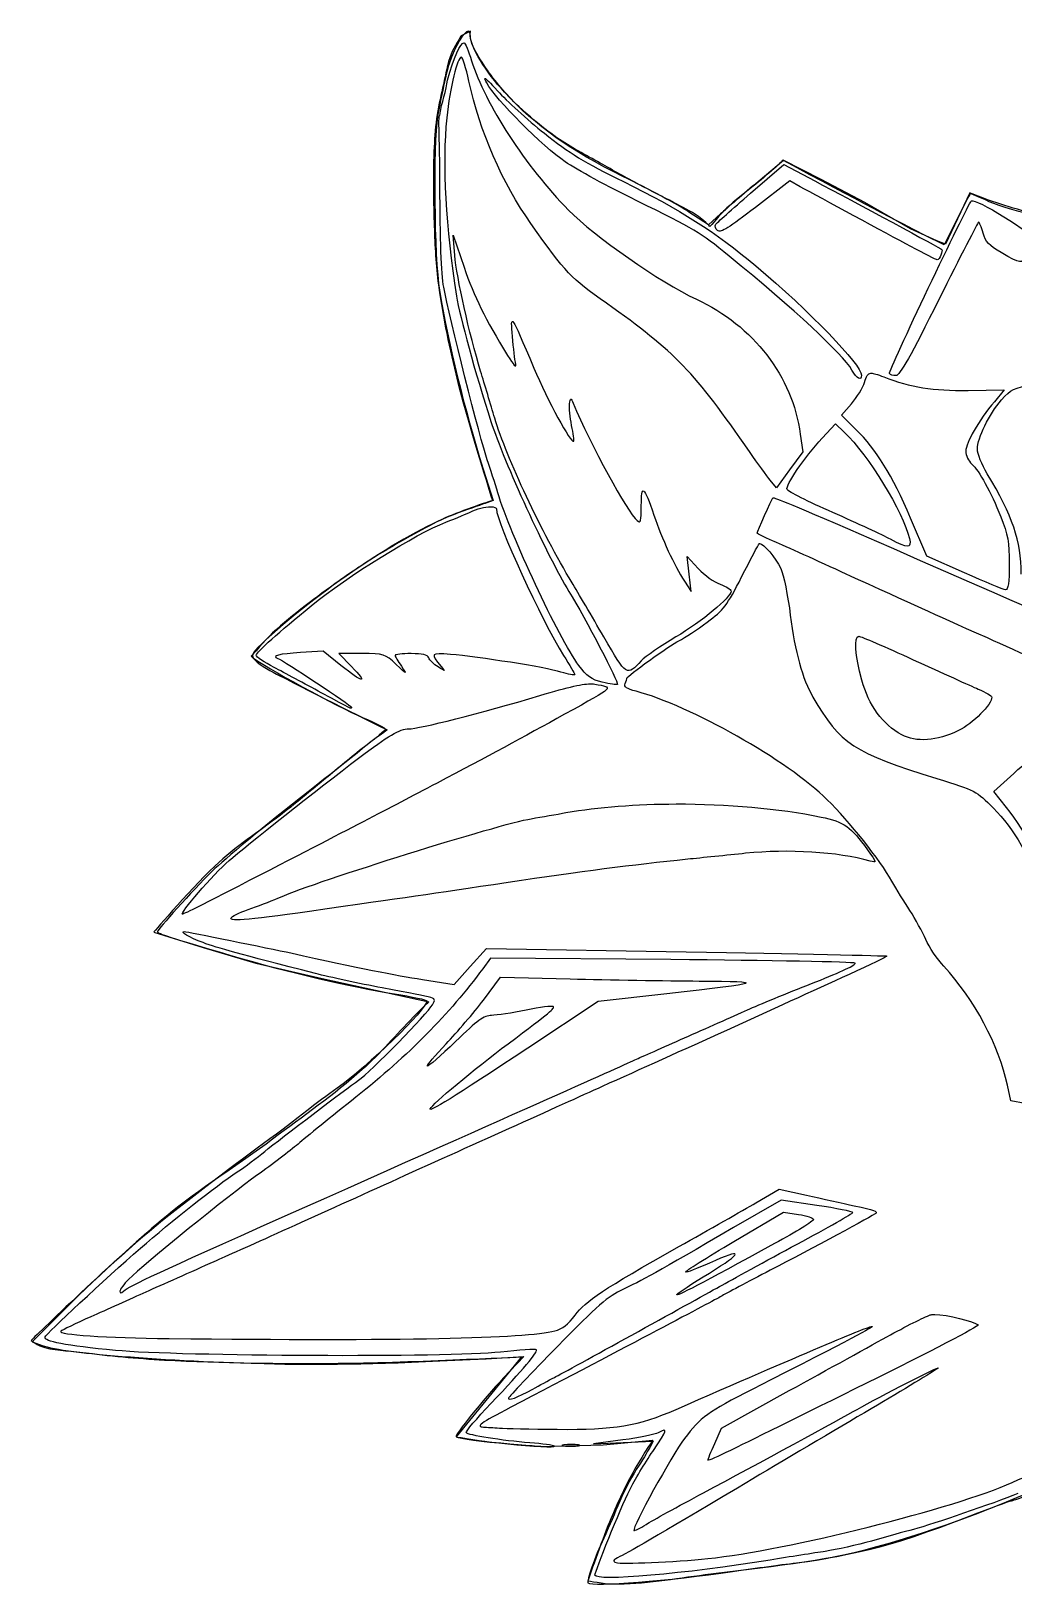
# Model space of a CAD drawing. Extents: x 19.8 to 63.7, y 6.3 to 41.3.
# Drawn here: x 19.79 to 38.29, y 11.99 to 41.3 of the extents above; entities that cross this region are included whole.
import ezdxf

# ---------------------------------------------------------------- set-up
doc = ezdxf.new("R2010")
doc.units = 0
doc.layers.get('0').update_dxf_attribs({"linetype": 'CONTINUOUS'})

msp = doc.modelspace()

# ---------------------------------------------------------------- linework, layer by layer
at = {"color": 1}
for points in [[(28.056857, 41.302009), (27.882674, 41.214918)], [(28.056857, 41.302009), (28.056857, 41.302009)], [(37.457284, 38.257096), (37.004185, 37.290265), (36.839923, 37.352001), (36.346034, 37.578549), (35.482279, 38.071888), (34.659313, 38.504041), (33.948246, 38.872803)], [(22.092708, 24.326232), (23.023711, 24.03519), (24.013143, 23.744149), (25.26385, 23.453107), (27.271376, 23.016546)], [(29.017076, 16.325342), (27.787865, 14.819424)], [(29.395208, 14.638074), (30.558825, 14.666736), (31.489825, 14.75438)]]:
    msp.add_lwpolyline(points, dxfattribs=at)
at = {"color": 7}
for points in [[(27.934488, 41.08373), (27.934488, 41.08373)], [(28.014965, 41.298701), (28.014965, 41.299254), (28.014965, 41.299254)], [(28.331914, 40.409041), (28.331914, 40.409041)], [(33.329231, 38.246073), (33.957065, 38.787366), (33.957065, 38.787366)], [(34.208421, 38.725077), (33.951553, 38.86233), (33.471996, 38.463251)], [(33.957065, 38.787366), (34.538598, 38.48034)], [(34.2674, 38.371199), (34.06841, 38.479236), (33.426798, 37.98204)], [(37.513508, 38.104961), (37.513508, 38.104961)], [(32.76534, 37.858017), (32.537135, 37.652412), (32.171129, 37.893295)], [(37.213094, 37.748876), (36.974969, 37.278138), (36.620537, 37.452873)], [(27.73109, 37.456731), (27.936693, 36.856458)], [(27.76306, 37.07474), (27.73109, 37.456731), (27.73109, 37.456731)], [(35.599136, 34.856098), (35.599136, 34.856098)], [(37.430826, 34.532536), (38.104408, 34.540802), (37.921957, 34.319766)], [(35.316363, 33.796661), (35.044614, 34.064552), (35.230923, 34.281731)], [(34.267953, 33.70957), (34.313701, 33.374982), (34.06731, 33.035435), (33.820916, 32.695334), (33.702955, 32.839753)], [(34.681914, 33.635707), (34.927757, 33.905802), (34.927757, 33.905802)], [(34.927757, 33.905802), (35.096981, 33.744848)], [(28.29829, 33.048112), (28.481844, 32.458313), (28.364437, 32.41697)], [(28.43885, 32.339249), (28.43885, 32.339249)], [(33.760833, 32.509023), (33.760833, 32.509023)], [(37.359167, 31.095157), (36.651957, 31.411553), (36.344931, 32.125928)], [(32.087896, 30.938061), (32.210815, 30.746787), (32.173884, 31.07421), (32.136952, 31.401631), (32.346965, 31.177286)], [(33.502312, 31.648025), (33.502312, 31.648025)], [(35.370381, 29.901224), (35.370381, 29.901224)], [(25.617179, 29.351661), (25.283694, 29.620103), (24.857604, 29.594198)], [(26.010195, 29.574355), (25.578594, 29.574355), (25.819475, 29.328511)], [(30.341646, 29.006049), (30.341646, 29.006049)], [(38.151813, 26.674961), (37.910934, 26.977577), (38.286862, 27.318231)], [(31.929146, 26.741659), (31.929146, 26.741659)], [(27.153416, 23.435468), (27.750933, 23.343416), (28.054653, 23.680759), (28.358372, 24.018655), (32.120967, 23.954161)], [(28.435543, 23.835651), (28.288369, 23.636661)], [(31.832683, 23.808642), (28.435543, 23.835651), (28.435543, 23.835651)], [(28.301047, 23.047412), (28.625713, 23.476258), (28.625713, 23.476258)], [(28.625713, 23.476258), (29.936502, 23.444841)], [(31.756062, 23.165923), (30.464565, 23.019853), (29.137791, 22.141767)], [(39.039823, 20.996893), (38.229534, 21.14627), (38.167248, 21.446132)], [(33.431206, 19.227492), (33.869424, 19.483256), (34.38591, 19.369154)], [(33.904702, 19.279306), (33.012284, 18.760612)], [(33.016692, 18.499887), (33.950453, 19.053858), (33.950453, 19.053858)], [(34.580491, 19.178434), (33.904702, 19.279306), (33.904702, 19.279306)], [(33.950453, 19.053858), (34.232122, 19.00921)], [(20.427487, 17.230437), (19.807921, 16.60591), (19.990924, 16.539766)], [(36.802438, 17.125157), (36.802438, 17.125157)], [(28.354514, 16.291168), (29.062827, 16.329753), (28.681937, 15.928467)], [(32.656749, 14.694848), (32.784632, 14.983133), (34.061245, 15.688688)], [(29.958549, 14.675556), (29.958549, 14.675556)], [(30.929241, 14.760993), (30.374717, 14.684925), (30.935854, 14.711384), (31.496993, 14.737292), (31.43195, 14.616024)]]:
    msp.add_lwpolyline(points, dxfattribs=at)
for points in [[(27.625807, 40.379275), (27.744008, 40.801409), (27.867649, 41.084523), (27.934488, 41.08373)], [(28.014965, 41.299254), (27.937684, 41.299006), (27.768718, 41.033195), (27.653368, 40.688508)], [(27.934488, 41.08373), (27.956222, 41.083476), (28.021868, 40.930336), (28.080009, 40.743076)], [(28.056306, 41.203894), (28.056306, 41.269615), (28.040726, 41.298783), (28.014965, 41.298701)], [(28.699023, 40.151623), (28.344077, 40.534999), (28.056306, 41.006607), (28.056306, 41.203894)], [(27.886532, 40.811427), (27.806566, 40.811427), (27.672043, 40.250968), (27.611476, 39.666003)], [(28.027643, 40.361636), (27.974472, 40.609156), (27.911035, 40.811427), (27.886532, 40.811427)], [(28.080009, 40.743076), (28.33254, 39.929788), (29.10139, 38.743342), (29.902325, 37.93188)], [(27.653368, 40.688508), (27.605672, 40.545986), (27.455023, 39.822168), (27.438945, 39.694666)], [(27.488004, 39.763017), (27.50748, 39.913484), (27.607049, 40.204444), (27.625807, 40.379275)], [(29.196769, 37.675013), (28.660773, 38.431002), (28.229453, 39.422141), (28.027643, 40.361636)], [(28.363884, 40.325257), (28.33453, 40.379134), (28.322707, 40.40768), (28.331914, 40.409041)], [(28.331914, 40.409041), (28.347266, 40.411298), (28.420901, 40.337246), (28.568385, 40.175327)], [(29.841692, 38.83918), (29.420157, 39.123637), (28.531848, 40.017023), (28.363884, 40.325257)], [(28.568385, 40.175327), (28.736702, 39.990536), (29.133614, 39.631214), (29.450882, 39.376615)], [(30.926484, 38.565777), (29.939415, 39.050866), (29.29178, 39.511393), (28.699023, 40.151623)], [(27.437843, 39.688603), (27.350466, 39.172938), (27.374479, 37.012866), (27.474223, 36.419897)], [(27.438945, 39.693562), (27.438607, 39.691869), (27.438153, 39.690523), (27.437843, 39.688603)], [(27.438945, 39.694666), (27.438892, 39.694101), (27.438994, 39.694127), (27.438945, 39.693562)], [(27.483594, 38.407027), (27.483595, 39.110703), (27.453997, 39.543428), (27.46816, 39.679784)], [(27.46816, 39.679784), (27.468696, 39.68461), (27.467552, 39.686744), (27.467609, 39.690808)], [(27.467609, 39.690808), (27.475827, 39.707431), (27.483951, 39.731702), (27.488004, 39.763017)], [(27.611476, 39.666003), (27.522467, 38.806306), (27.588603, 37.594184), (27.794479, 36.311307)], [(29.450882, 39.376615), (29.912141, 39.00647), (30.210066, 38.82438), (30.936407, 38.467659)], [(31.17839, 38.111024), (30.660371, 38.364899), (30.058738, 38.692712), (29.841692, 38.83918)], [(36.620537, 37.452873), (36.322807, 37.599676), (35.532946, 38.016138), (34.208421, 38.725077)], [(27.554149, 36.475018), (27.506598, 36.731098), (27.483594, 37.367303), (27.483594, 38.407027)], [(32.171129, 37.893295), (31.969809, 38.025522), (31.409965, 38.328171), (30.926484, 38.565777)], [(30.936407, 38.467659), (31.996061, 37.947239), (32.671244, 37.516672), (33.429002, 36.879059)], [(33.471996, 38.463251), (33.208364, 38.243518), (32.890604, 37.97103), (32.76534, 37.858017)], [(34.538598, 38.48034), (35.28537, 38.086417), (36.915621, 37.206846), (36.935283, 37.187186)], [(32.929048, 37.062063), (32.35391, 37.530196), (32.309743, 37.556556), (31.17839, 38.111024)], [(32.67053, 37.65517), (32.687491, 37.682602), (32.983785, 37.948486), (33.329231, 38.246073)], [(36.347688, 37.244514), (35.888318, 37.492017), (34.649938, 38.162752), (34.2674, 38.371199)], [(37.46445, 38.234496), (37.457422, 38.226481), (37.344082, 38.007984), (37.213094, 37.748876)], [(37.826047, 38.088423), (37.634054, 38.176931), (37.471491, 38.242517), (37.46445, 38.234496)], [(37.488151, 38.1), (37.490408, 38.102258), (37.493756, 38.103675), (37.498074, 38.104408)], [(37.498074, 38.104408), (37.502279, 38.105255), (37.507441, 38.105692), (37.513508, 38.104961)], [(37.513508, 38.104961), (37.700799, 38.08467), (38.742256, 37.424016), (38.850756, 37.245064)], [(29.902325, 37.93188), (30.400792, 37.426866), (31.626457, 36.572077), (32.311137, 36.251775)], [(33.426798, 37.98204), (32.930394, 37.597585), (32.768009, 37.49833), (32.71187, 37.544925)], [(35.947505, 34.851687), (35.92298, 34.891847), (37.40424, 38.014992), (37.488151, 38.1)], [(40.575507, 37.510751), (39.248788, 37.682901), (38.251392, 37.892352), (37.826047, 38.088423)], [(30.616703, 36.174604), (29.942756, 36.651023), (29.863457, 36.734708), (29.196769, 37.675013)], [(32.71187, 37.544925), (32.671955, 37.578064), (32.653574, 37.627741), (32.67053, 37.65517)], [(37.626507, 37.702022), (37.612142, 37.702022), (37.276984, 37.051804), (36.881813, 36.256736)], [(37.709187, 37.49752), (37.678261, 37.610031), (37.64087, 37.702022), (37.626507, 37.702022)], [(36.846535, 36.993711), (36.82726, 36.993994), (36.602707, 37.107111), (36.347688, 37.244514)], [(38.052045, 37.129311), (37.819547, 37.261851), (37.754772, 37.331692), (37.709187, 37.49752)], [(28.249231, 34.89303), (28.034906, 35.59646), (27.797268, 36.662724), (27.76306, 37.07474)], [(35.240296, 34.916181), (35.056606, 35.227141), (34.155674, 36.063648), (32.929048, 37.062063)], [(36.91599, 37.082456), (36.897081, 37.03316), (36.865831, 36.993322), (36.846535, 36.993711)], [(36.935283, 37.187186), (36.94358, 37.178889), (36.93504, 37.131755), (36.91599, 37.082456)], [(38.531602, 37.072536), (38.434972, 36.913278), (38.429844, 36.913936), (38.052045, 37.129311)], [(27.936693, 36.856458), (28.130833, 36.28944), (28.33057, 35.88431), (28.75635, 35.192891)], [(33.429002, 36.879059), (34.445067, 36.024081), (35.420543, 35.015701), (35.420543, 34.819717)], [(27.474223, 36.419897), (27.648894, 35.381503), (27.931848, 34.223935), (28.29829, 33.048112)], [(28.373256, 33.223398), (28.248249, 33.579), (27.653432, 35.940292), (27.554149, 36.475018)], [(27.794479, 36.311307), (27.856908, 35.922283), (28.146234, 34.866741), (28.443259, 33.944938)], [(33.320965, 33.365612), (32.273745, 34.883065), (31.910793, 35.259803), (30.616703, 36.174604)], [(32.311137, 36.251775), (33.389539, 35.747283), (34.118869, 34.799682), (34.267953, 33.70957)], [(36.881813, 36.256736), (36.351091, 35.188951), (36.138279, 34.810898), (36.06767, 34.810898)], [(28.848403, 35.547323), (28.811542, 35.996745), (28.805734, 36.005505), (29.25134, 34.953112)], [(28.910139, 35.02918), (28.893262, 35.104186), (28.865627, 35.337304), (28.848403, 35.547323)], [(28.75635, 35.192891), (28.86914, 35.00974), (28.928887, 34.94593), (28.910139, 35.02918)], [(28.514367, 34.012739), (28.441639, 34.256734), (28.322366, 34.653011), (28.249231, 34.89303)], [(29.25134, 34.953112), (29.50841, 34.346004), (29.953698, 33.526676), (30.000993, 33.573971)], [(35.420543, 34.819717), (35.420543, 34.707774), (35.337078, 34.752345), (35.240296, 34.916181)], [(35.230923, 34.281731), (35.333356, 34.401399), (35.444097, 34.581823), (35.477317, 34.682464)], [(35.477317, 34.682464), (35.515959, 34.799564), (35.537676, 34.851902), (35.599136, 34.856098)], [(35.599136, 34.856098), (35.646936, 34.859372), (35.719094, 34.833636), (35.842222, 34.786093)], [(35.842222, 34.786093), (36.350725, 34.589706), (36.75879, 34.524422), (37.430826, 34.532536)], [(36.06767, 34.810898), (36.015092, 34.810898), (35.961249, 34.829174), (35.947505, 34.851687)], [(38.057006, 34.35284), (38.235825, 34.558252), (38.285505, 34.582145), (38.654522, 34.641674)], [(29.924375, 34.277323), (29.945231, 34.396985), (29.948051, 34.397323), (29.991623, 34.292757)], [(37.921957, 34.319766), (37.625305, 33.961095), (37.383971, 33.544369), (37.383971, 33.389866)], [(37.602803, 33.427348), (37.60365, 33.639814), (37.820047, 34.080648), (38.057006, 34.35284)], [(29.969576, 30.910499), (29.397796, 31.85475), (28.738754, 33.259945), (28.514367, 34.012739)], [(29.96241, 33.873282), (29.929531, 34.026517), (29.912412, 34.208661), (29.924375, 34.277323)], [(29.991623, 34.292757), (30.31582, 33.514738), (31.014382, 32.231576), (31.195478, 32.081281)], [(28.443259, 33.944938), (28.686452, 33.190208), (29.498719, 31.42006), (29.911147, 30.746237)], [(30.000993, 33.573971), (30.012592, 33.585571), (29.995266, 33.720049), (29.96241, 33.873282)], [(35.096981, 33.744848), (35.546157, 33.3172), (36.206577, 32.238947), (36.323984, 31.742284)], [(36.344931, 32.125928), (35.991591, 32.947472), (35.702514, 33.416638), (35.316363, 33.796661)], [(34.018251, 32.666119), (33.987907, 32.743834), (34.342462, 33.262025), (34.681914, 33.635707)], [(37.787461, 32.963225), (37.685839, 33.132164), (37.602222, 33.341268), (37.602803, 33.427348)], [(28.573346, 32.601628), (28.520192, 32.781644), (28.430192, 33.061442), (28.373256, 33.223398)], [(33.702955, 32.839753), (33.637827, 32.918933), (33.465897, 33.155594), (33.320965, 33.365612)], [(37.383971, 33.389866), (37.383971, 33.310683), (37.433589, 33.201697), (37.493662, 33.14733)], [(37.493662, 33.14733), (37.640339, 33.01459), (37.850998, 32.632325), (38.043776, 32.150183)], [(38.425769, 31.07421), (38.424076, 31.7031), (38.268777, 32.163072), (37.787461, 32.963225)], [(30.09911, 29.350008), (29.71918, 29.870911), (28.803439, 31.822393), (28.573346, 32.601628)], [(31.2743, 32.360195), (31.2743, 32.775872), (31.32221, 32.740645), (31.511325, 32.183256)], [(34.882006, 32.231762), (34.420883, 32.435117), (34.032122, 32.630584), (34.018251, 32.666119)], [(27.592183, 32.049311), (27.802204, 32.130007), (28.014108, 32.218043), (28.062921, 32.244992)], [(28.364437, 32.41697), (28.299797, 32.393969), (28.058609, 32.307443), (27.828655, 32.225147)], [(28.062921, 32.244992), (28.169152, 32.303638), (28.331902, 32.339136), (28.43885, 32.339249)], [(28.43885, 32.339249), (28.503019, 32.339308), (28.546888, 32.327136), (28.546888, 32.29901)], [(28.546888, 32.29901), (28.546888, 32.054461), (29.40278, 30.185143), (29.809722, 29.540731)], [(31.195478, 32.081281), (31.263302, 32.024997), (31.2743, 32.064878), (31.2743, 32.360195)], [(33.456564, 31.843156), (33.456564, 31.871833), (33.729986, 32.484238), (33.753117, 32.507369)], [(33.753117, 32.507369), (33.754528, 32.50878), (33.756713, 32.509305), (33.760833, 32.509023)], [(33.760833, 32.509023), (33.822767, 32.507047), (34.236908, 32.330943), (36.020265, 31.551564)], [(27.828655, 32.225147), (26.901534, 31.893343), (25.313365, 30.845407), (24.212131, 29.838938)], [(25.056042, 30.472834), (25.749554, 31.037423), (27.029691, 31.833188), (27.592183, 32.049311)], [(31.511325, 32.183256), (31.663908, 31.733527), (31.889985, 31.245336), (32.087896, 30.938061)], [(35.965694, 31.729053), (35.830682, 31.802364), (35.343126, 32.028409), (34.882006, 32.231762)], [(38.043776, 32.150183), (38.177735, 31.815157), (38.202526, 31.677037), (38.202526, 31.263827)], [(33.743194, 31.700941), (33.585681, 31.768635), (33.456564, 31.832705), (33.456564, 31.843156)], [(33.502312, 31.648025), (33.568871, 31.65556), (33.811007, 31.374788), (33.898637, 31.180044)], [(35.038549, 31.116103), (34.483506, 31.370242), (33.900705, 31.633245), (33.743194, 31.700941)], [(36.323984, 31.742284), (36.368784, 31.552797), (36.294791, 31.55035), (35.965694, 31.729053)], [(33.163868, 31.01964), (33.332973, 31.349668), (33.480245, 31.629892), (33.491289, 31.642513)], [(33.491289, 31.642513), (33.494111, 31.645702), (33.497853, 31.647517), (33.502312, 31.648025)], [(36.020265, 31.551564), (41.607356, 29.109842), (41.637263, 29.096132), (41.52856, 29.023138)], [(32.346965, 31.177286), (32.462292, 31.053907), (32.648418, 30.920346), (32.760928, 30.880183)], [(33.898637, 31.180044), (33.953484, 31.058155), (34.035009, 30.660859), (34.079987, 30.297549)], [(37.789666, 29.869254), (36.625626, 30.389384), (36.575317, 30.41247), (35.038549, 31.116103)], [(38.134174, 30.777104), (38.096667, 30.778515), (37.747984, 30.921325), (37.359167, 31.095157)], [(38.202526, 31.263827), (38.202526, 30.907203), (38.183848, 30.775235), (38.134174, 30.777104)], [(30.567091, 29.890751), (30.347525, 30.271537), (30.078576, 30.730484), (29.969576, 30.910499)], [(32.515638, 30.166908), (32.823396, 30.395243), (32.886317, 30.477954), (33.163868, 31.01964)], [(32.760928, 30.880183), (32.873439, 30.84002), (32.96543, 30.782895), (32.96543, 30.753403)], [(29.911147, 30.746237), (30.223581, 30.235776), (30.853944, 29.026118), (30.823408, 28.995576)], [(32.96543, 30.753403), (32.96543, 30.636306), (32.410612, 30.174624), (31.924735, 29.887994)], [(24.023615, 29.545139), (24.027973, 29.600279), (24.453266, 29.982112), (25.056042, 30.472834)], [(34.079987, 30.297549), (34.164394, 29.615762), (34.310004, 29.087976), (34.505525, 28.755797)], [(31.983714, 29.817991), (32.088723, 29.870733), (32.328132, 30.027795), (32.515638, 30.166908)], [(35.426055, 29.074401), (35.301343, 29.536573), (35.276776, 29.901224), (35.370381, 29.901224)], [(35.370381, 29.901224), (35.402873, 29.901224), (35.86338, 29.702732), (36.393436, 29.459702)], [(24.212131, 29.838938), (23.961788, 29.610143), (23.917154, 29.544408), (23.975109, 29.490018)], [(31.2743, 29.438202), (30.998761, 29.141375), (30.999461, 29.140929), (30.567091, 29.890751)], [(31.002001, 29.110229), (31.002001, 29.149401), (31.804497, 29.727974), (31.983714, 29.817991)], [(31.924735, 29.887994), (31.64229, 29.721373), (31.349309, 29.519002), (31.2743, 29.438202)], [(39.726636, 28.993372), (39.259744, 29.20792), (38.387867, 29.601962), (37.789666, 29.869254)], [(23.975109, 29.490018), (24.115292, 29.358455), (25.587475, 28.555462), (26.026181, 28.371049)], [(24.360408, 29.312526), (24.172895, 29.409311), (24.021172, 29.514078), (24.023615, 29.545139)], [(24.857604, 29.594198), (24.457366, 29.569757), (24.303372, 29.5307), (24.428759, 29.485057)], [(25.246762, 28.83793), (24.946734, 29.002129), (24.547927, 29.215738), (24.360408, 29.312526)], [(24.428759, 29.485057), (24.524878, 29.45007), (25.819474, 28.593632), (25.819475, 28.565077)], [(25.819475, 29.328511), (26.137826, 29.004133), (26.033593, 29.016122), (25.617179, 29.351661)], [(26.657873, 29.3693), (26.445927, 29.570291), (26.434477, 29.574355), (26.010195, 29.574355)], [(26.939544, 29.574355), (26.773589, 29.574355), (26.638029, 29.559713), (26.63803, 29.541831)], [(26.63803, 29.541831), (26.63803, 29.523967), (26.691117, 29.431971), (26.75599, 29.33733)], [(26.75599, 29.33733), (26.870245, 29.17065), (26.866828, 29.171146), (26.657873, 29.3693)], [(27.271376, 29.49553), (27.250167, 29.5508), (27.151845, 29.574355), (26.939544, 29.574355)], [(27.447213, 29.323549), (27.367225, 29.374998), (27.287959, 29.452324), (27.271376, 29.49553)], [(27.680378, 29.55947), (27.30996, 29.589479), (27.300587, 29.577786), (27.505091, 29.334023)], [(27.505091, 29.334023), (27.590044, 29.232753), (27.588952, 29.232397), (27.447213, 29.323549)], [(29.760664, 29.227089), (29.468199, 29.315554), (28.208272, 29.516705), (27.680378, 29.55947)], [(29.809722, 29.540731), (29.925447, 29.357472), (30.019735, 29.194354), (30.019735, 29.17803)], [(30.539532, 29.034161), (30.330688, 29.086748), (30.247965, 29.145921), (30.09911, 29.350008)], [(36.393436, 29.459702), (36.923492, 29.216669), (37.473523, 28.967828), (37.616034, 28.906831)], [(30.019735, 29.17803), (30.019735, 29.161717), (29.903177, 29.183979), (29.760664, 29.227089)], [(30.823408, 28.995576), (30.808817, 28.980985), (30.681001, 28.998401), (30.539532, 29.034161)], [(30.970031, 29.009357), (30.987529, 29.054984), (31.002001, 29.100337), (31.002001, 29.110229)], [(36.176811, 28.04418), (35.817443, 28.239726), (35.553625, 28.601614), (35.426055, 29.074401)], [(25.819475, 28.565077), (25.819475, 28.523624), (25.830245, 28.518601), (25.246762, 28.83793)], [(26.895998, 28.156075), (27.084111, 28.156357), (28.248963, 28.45288), (29.365442, 28.784463)], [(29.365442, 28.784463), (29.919868, 28.949122), (30.18764, 29.011011), (30.341646, 29.006049)], [(30.401175, 28.999987), (30.760834, 28.932773), (30.792883, 28.964407), (29.829015, 28.430581)], [(30.341646, 29.006049), (30.36366, 29.005203), (30.383328, 29.003289), (30.401175, 28.999987)], [(31.174532, 28.864388), (30.998487, 28.910336), (30.946324, 28.947581), (30.970031, 29.009357)], [(34.776723, 26.821034), (34.026596, 27.560456), (32.200063, 28.596706), (31.174532, 28.864388)], [(34.505525, 28.755797), (35.031127, 27.862838), (35.262256, 27.710954), (36.838819, 27.222317)], [(37.875103, 28.756901), (37.875103, 28.616413), (37.518538, 28.258454), (37.245064, 28.124658)], [(37.616034, 28.906831), (37.758545, 28.845837), (37.875103, 28.778403), (37.875103, 28.756901)], [(26.459987, 28.145051), (26.452912, 28.124082), (25.797044, 27.596344), (25.003125, 26.972618)], [(25.950113, 27.604311), (26.513252, 28.031731), (26.726005, 28.155784), (26.895998, 28.156075)], [(26.026181, 28.371049), (26.27184, 28.267781), (26.467057, 28.166026), (26.459987, 28.145051)], [(29.829015, 28.430581), (29.056604, 28.002792), (28.366404, 27.630566), (27.429023, 27.136327)], [(37.245064, 28.124658), (36.841608, 27.927266), (36.446121, 27.897638), (36.176811, 28.04418)], [(23.511537, 25.67616), (23.823806, 25.947201), (25.194841, 27.031064), (25.950113, 27.604311)], [(38.286862, 27.318231), (38.493646, 27.50566), (38.758052, 27.701754), (38.874457, 27.754241)], [(25.003125, 26.972618), (24.209206, 26.348893), (23.399318, 25.678607), (23.202856, 25.483233)], [(27.429023, 27.136327), (26.436355, 26.612935), (25.956308, 26.362925), (23.685169, 25.189437)], [(36.838819, 27.222317), (37.56384, 26.997609), (37.580022, 26.988953), (37.905422, 26.661181)], [(29.856024, 26.577948), (30.462093, 26.685627), (31.187348, 26.739636), (31.929146, 26.741659)], [(31.929146, 26.741659), (32.882888, 26.744199), (33.864691, 26.660718), (34.658213, 26.495265)], [(35.994357, 25.287001), (35.766299, 25.687759), (35.189606, 26.41405), (34.776723, 26.821034)], [(39.030453, 25.002022), (38.916745, 25.453586), (38.513323, 26.221738), (38.151813, 26.674961)], [(24.483329, 24.988794), (25.164349, 25.288344), (28.597767, 26.362104), (29.201731, 26.464395)], [(29.201731, 26.464395), (29.396749, 26.497424), (29.691011, 26.54863), (29.856024, 26.577948)], [(34.658213, 26.495265), (35.09301, 26.404607), (35.219335, 26.315213), (35.532991, 25.878454)], [(37.905422, 26.661181), (38.282962, 26.280889), (38.615744, 25.708697), (38.823745, 25.081397)], [(33.238282, 25.811757), (32.893251, 25.776098), (32.402447, 25.726063), (32.147425, 25.699861)], [(35.580396, 25.666237), (34.972907, 25.837989), (34.046679, 25.895297), (33.238282, 25.811757)], [(35.532991, 25.878454), (35.708249, 25.634414), (35.709727, 25.629672), (35.580396, 25.666237)], [(22.635655, 24.664678), (22.562155, 24.664678), (23.215191, 25.418948), (23.511537, 25.67616)], [(32.147425, 25.699861), (31.099117, 25.592154), (30.134077, 25.467053), (28.76517, 25.261646)], [(23.202856, 25.483233), (22.80928, 25.091836), (22.164963, 24.380083), (22.164917, 24.336705)], [(28.76517, 25.261646), (27.247956, 25.033986), (26.889698, 24.981936), (25.026827, 24.718145)], [(36.332253, 24.731926), (36.230128, 24.889816), (36.078191, 25.13967), (35.994357, 25.287001)], [(23.685169, 25.189437), (23.126263, 24.90065), (22.653955, 24.664678), (22.635655, 24.664678)], [(23.940933, 24.779331), (24.119195, 24.841875), (24.363318, 24.936007), (24.483329, 24.988794)], [(25.026827, 24.718145), (23.798328, 24.544187), (23.471158, 24.520121), (23.561697, 24.610658)], [(23.561697, 24.610658), (23.591948, 24.640915), (23.762666, 24.716788), (23.940933, 24.779331)], [(36.631011, 24.186775), (36.568837, 24.32891), (36.43437, 24.574037), (36.332253, 24.731926)], [(22.164917, 24.336705), (22.164882, 24.30016), (22.391256, 24.226689), (23.528624, 23.893529)], [(23.022057, 24.12945), (22.7628, 24.223757), (22.571819, 24.337258), (22.672587, 24.337258)], [(22.672587, 24.337258), (22.708907, 24.337258), (24.276109, 24.021785), (24.674049, 23.934318)], [(25.138173, 23.546813), (23.686864, 23.920918), (23.309175, 24.025008), (23.022057, 24.12945)], [(36.971661, 23.682966), (36.846705, 23.817975), (36.693176, 24.044636), (36.631011, 24.186775)], [(23.528624, 23.893529), (24.667327, 23.559976), (25.784426, 23.29721), (26.624249, 23.164823)], [(24.674049, 23.934318), (25.997882, 23.643342), (26.630322, 23.516031), (27.153416, 23.435468)], [(35.298174, 23.743048), (35.260353, 23.76413), (33.701064, 23.793803), (31.832683, 23.808642)], [(32.120967, 23.954161), (34.190522, 23.918652), (35.890632, 23.883614), (35.898447, 23.87644)], [(34.561749, 23.391371), (35.027523, 23.572701), (35.337945, 23.720868), (35.298174, 23.743048)], [(35.898447, 23.87644), (35.906264, 23.869272), (35.586887, 23.713852), (35.189033, 23.531381)], [(26.392739, 23.277822), (25.973043, 23.356113), (25.408538, 23.477121), (25.138173, 23.546813)], [(28.288369, 23.636661), (27.661665, 22.78726), (26.890143, 22.005324), (25.901606, 21.21848)], [(35.189033, 23.531381), (33.810739, 22.899237), (31.949562, 22.054027), (30.537878, 21.418573)], [(38.167248, 21.446132), (38.013705, 22.184309), (37.542814, 23.065864), (36.971661, 23.682966)], [(27.340278, 22.958668), (27.414408, 23.100459), (27.502171, 23.070854), (26.392739, 23.277822)], [(26.624249, 23.164823), (26.961774, 23.111615), (27.237752, 23.051016), (27.237752, 23.030327)], [(29.936502, 23.444841), (30.657478, 23.427851), (31.750655, 23.410712), (32.365707, 23.406255)], [(32.365707, 23.406255), (33.657865, 23.396885), (33.600497, 23.374356), (31.756062, 23.165923)], [(33.320411, 22.8826), (33.560433, 22.990048), (34.1189, 23.218964), (34.561749, 23.391371)], [(27.237752, 23.030327), (27.237752, 22.879372), (26.109609, 21.781815), (25.546623, 21.384949)], [(25.948459, 21.53543), (26.167597, 21.684779), (27.256518, 22.798447), (27.340278, 22.958668)], [(27.598246, 22.223897), (27.806515, 22.44138), (28.122657, 22.811723), (28.301047, 23.047412)], [(28.76517, 22.223897), (29.579813, 22.833714), (29.648556, 22.890525), (29.614041, 22.925044)], [(29.614041, 22.925044), (29.598123, 22.940961), (29.369882, 22.910092), (29.106924, 22.856692)], [(32.163964, 22.369419), (32.559862, 22.544241), (33.08039, 22.775153), (33.320411, 22.8826)], [(28.454835, 22.757474), (28.310659, 22.755781), (28.193409, 22.670934), (27.775738, 22.26579)], [(29.106924, 22.856692), (28.843963, 22.803299), (28.550641, 22.758654), (28.454835, 22.757474)], [(31.182248, 21.931754), (31.326396, 21.997549), (31.768059, 22.194596), (32.163964, 22.369419)], [(27.245469, 21.802217), (27.231242, 21.816441), (27.389978, 22.006413), (27.598246, 22.223897)], [(27.775738, 22.26579), (27.498198, 21.996575), (27.25969, 21.787993), (27.245469, 21.802217)], [(29.137791, 22.141767), (27.710571, 21.197612), (27.271647, 20.925073), (27.301141, 20.999648)], [(27.301141, 20.999648), (27.334471, 21.083922), (28.121661, 21.742186), (28.76517, 22.223897)], [(24.513095, 18.95519), (29.173607, 21.032941), (30.927664, 21.815552), (31.182248, 21.931754)], [(24.182917, 20.19322), (24.491027, 20.445662), (25.719302, 21.379253), (25.948459, 21.53543)], [(30.537878, 21.418573), (29.75781, 21.067435), (27.966023, 20.2572), (26.555898, 19.618302)], [(25.901606, 21.21848), (25.451567, 20.860261), (24.960212, 20.462147), (24.8102, 20.333781)], [(25.546623, 21.384949), (25.38161, 21.268625), (25.123923, 21.076626), (24.97391, 20.958308)], [(24.97391, 20.958308), (24.077878, 20.256655), (23.878303, 20.168915), (22.491788, 19.073701)], [(24.8102, 20.333781), (24.660188, 20.205415), (24.31679, 19.943349), (24.046766, 19.751698)], [(23.664774, 19.809023), (23.814787, 19.909533), (24.047905, 20.082597), (24.182917, 20.19322)], [(24.046766, 19.751698), (23.521759, 19.379071), (21.904159, 18.068253), (21.624175, 17.788269)], [(21.84411, 18.373107), (22.426997, 18.880791), (23.263259, 19.540003), (23.664774, 19.809023)], [(26.555898, 19.618302), (25.145775, 18.979405), (23.648244, 18.304073), (23.228212, 18.117343)], [(34.38591, 19.369154), (34.669973, 19.306509), (35.073821, 19.218227), (35.28384, 19.172922)], [(22.491788, 19.073701), (21.903965, 18.624939), (21.082747, 17.891433), (20.427487, 17.230437)], [(31.983714, 18.402873), (32.538766, 18.715871), (33.190225, 19.086968), (33.431206, 19.227492)], [(35.256831, 19.045592), (35.256831, 19.063002), (34.952288, 19.122906), (34.580491, 19.178434)], [(35.28384, 19.172922), (35.659554, 19.091876), (35.733462, 19.065206), (35.688434, 19.026299)], [(21.525508, 17.563372), (21.651866, 17.668243), (22.220493, 17.933103), (24.513095, 18.95519)], [(33.012284, 18.760612), (31.550576, 17.910937), (31.263203, 17.750144), (30.92373, 17.594792)], [(35.688434, 19.026299), (35.644624, 18.98845), (34.458267, 18.349451), (33.701855, 17.956389)], [(34.517101, 18.913297), (34.518795, 18.885304), (34.189024, 18.680924), (33.783984, 18.459097)], [(34.206767, 18.448074), (34.784312, 18.759478), (35.256831, 19.02819), (35.256831, 19.045592)], [(34.232122, 19.00921), (34.387039, 18.984544), (34.515354, 18.941305), (34.517101, 18.913297)], [(32.107186, 17.922765), (32.09415, 17.935804), (32.503186, 18.195338), (33.016692, 18.499887)], [(20.0477, 16.699619), (20.069445, 16.759905), (21.177766, 17.792723), (21.84411, 18.373107)], [(30.027451, 17.109722), (30.235336, 17.387327), (30.543839, 17.590908), (31.983714, 18.402873)], [(33.783984, 18.459097), (32.392882, 17.697224), (31.911919, 17.446244), (31.945131, 17.499982)], [(32.555327, 17.904576), (33.201573, 18.296946), (33.202177, 18.387393), (32.556427, 18.093092)], [(32.747148, 17.651566), (32.972169, 17.778264), (33.629213, 18.13667), (34.206767, 18.448074)], [(23.228212, 18.117343), (22.808172, 17.930614), (22.231664, 17.673052), (21.946636, 17.545183)], [(31.945131, 17.499982), (31.963419, 17.529593), (32.237759, 17.711759), (32.555327, 17.904576)], [(32.556427, 18.093092), (32.322237, 17.986367), (32.120219, 17.909738), (32.107186, 17.922765)], [(33.701855, 17.956389), (33.281815, 17.738124), (32.864719, 17.51678), (32.774709, 17.464154)], [(21.624175, 17.788269), (21.531286, 17.695384), (21.455504, 17.59364), (21.455504, 17.562271)], [(29.638295, 15.93894), (29.891778, 16.072166), (32.228084, 17.359308), (32.747148, 17.651566)], [(30.92373, 17.594792), (30.656146, 17.472341), (30.443413, 17.286918), (29.696173, 16.523231)], [(21.946636, 17.545183), (21.661613, 17.417313), (21.194829, 17.208367), (20.9098, 17.08106)], [(21.455504, 17.562271), (21.455504, 17.523203), (21.477463, 17.523621), (21.525508, 17.563372)], [(32.774709, 17.464154), (32.636917, 17.383588), (31.005391, 16.522539), (28.81974, 15.377253)], [(20.9098, 17.08106), (20.624778, 16.953749), (20.371018, 16.830949), (20.345907, 16.808207)], [(29.64546, 16.813719), (29.785482, 16.84975), (29.898199, 16.937132), (30.027451, 17.109722)], [(35.965694, 16.739856), (36.310725, 16.930012), (36.654382, 17.101021), (36.729128, 17.120195)], [(36.729128, 17.120195), (36.745892, 17.124485), (36.771103, 17.126032), (36.802438, 17.125157)], [(36.802438, 17.125157), (37.021778, 17.119174), (37.544375, 16.99838), (37.615481, 16.927271)], [(20.345907, 16.808207), (20.275788, 16.744704), (21.203519, 16.68167), (22.382648, 16.669853)], [(22.382648, 16.669853), (26.788888, 16.625689), (29.092742, 16.671482), (29.64546, 16.813719)], [(31.929146, 15.33481), (34.254883, 16.354148), (35.597615, 16.923283), (35.621186, 16.899709)], [(35.621186, 16.899709), (35.6408, 16.880095), (35.29111, 16.695863), (33.374982, 15.719558)], [(34.061245, 15.688688), (34.763606, 16.076611), (35.620661, 16.5497), (35.965694, 16.739856)], [(37.615481, 16.927271), (37.63851, 16.904242), (36.693543, 16.409918), (35.515903, 15.828699)], [(19.990924, 16.539766), (20.410416, 16.387939), (22.484526, 16.229511), (24.564909, 16.190846)], [(21.373924, 16.44661), (20.432186, 16.535267), (20.016971, 16.614428), (20.0477, 16.699619)], [(28.622955, 16.415743), (27.638225, 16.31092), (22.586701, 16.33244), (21.373924, 16.44661)], [(28.443812, 15.447809), (29.055802, 16.09346), (29.334025, 16.422356), (29.298745, 16.457634)], [(29.298745, 16.457634), (29.283702, 16.472676), (28.979676, 16.453728), (28.622955, 16.415743)], [(29.696173, 16.523231), (29.199106, 16.015222), (28.784067, 15.576804), (28.773989, 15.549231)], [(24.564909, 16.190846), (25.565211, 16.172248), (26.714517, 16.202587), (28.354514, 16.291168)], [(35.33841, 15.33591), (35.766632, 15.58047), (36.919388, 16.169979), (36.865828, 16.116983)], [(28.681937, 15.928467), (28.292306, 15.517952), (27.756382, 14.851998), (27.791172, 14.821628)], [(29.229843, 15.717904), (29.349271, 15.78428), (29.533283, 15.883752), (29.638295, 15.93894)], [(35.515903, 15.828699), (34.33826, 15.247479), (33.184722, 14.677692), (32.952202, 14.562557)], [(36.865828, 16.116983), (36.835828, 16.087299), (36.320453, 15.772689), (35.720404, 15.418043)], [(28.773989, 15.549231), (28.751073, 15.486524), (28.939194, 15.556368), (29.229843, 15.717904)], [(33.374982, 15.719558), (32.528595, 15.288305), (32.385943, 15.185571), (32.088447, 14.788004)], [(27.975829, 14.897695), (27.964255, 14.916407), (28.174847, 15.164048), (28.443812, 15.447809)], [(28.81974, 15.377253), (28.229876, 15.068161), (28.152165, 15.011665), (28.304355, 15.002978)], [(29.692865, 14.960535), (30.754828, 14.948738), (31.2309, 15.028776), (31.929146, 15.33481)], [(32.447286, 13.766049), (33.448893, 14.300846), (35.017357, 15.152559), (35.33841, 15.33591)], [(35.720404, 15.418043), (35.120351, 15.063399), (34.065043, 14.43721), (33.374982, 14.026775)], [(28.304355, 15.002978), (28.362854, 14.999648), (28.496446, 14.990911), (28.601458, 14.983686)], [(28.601458, 14.983686), (28.706468, 14.976461), (29.197822, 14.966038), (29.692865, 14.960535)], [(31.489275, 14.545468), (31.772318, 14.966806), (31.781265, 14.995708), (31.594007, 14.895491)], [(27.791172, 14.821628), (27.862817, 14.759088), (29.693252, 14.581561), (29.638295, 14.642482)], [(29.174172, 14.706425), (28.654471, 14.746509), (28.005301, 14.850003), (27.975829, 14.897695)], [(29.638295, 14.642482), (29.623281, 14.659105), (29.414193, 14.687911), (29.174172, 14.706425)], [(29.816338, 14.666736), (29.733415, 14.654205), (29.788132, 14.643487), (29.938156, 14.643035)], [(29.958549, 14.675556), (29.909112, 14.675671), (29.857799, 14.673001), (29.816338, 14.666736)], [(29.938156, 14.643035), (30.088163, 14.642753), (30.155732, 14.652707), (30.088637, 14.665633)], [(30.088637, 14.665633), (30.055089, 14.672096), (30.007986, 14.675414), (29.958549, 14.675556)], [(31.594007, 14.895491), (31.533505, 14.863109), (31.234298, 14.802747), (30.929241, 14.760993)], [(32.088447, 14.788004), (31.847999, 14.466686), (31.094429, 13.098159), (31.135396, 13.057186)], [(32.529419, 14.379552), (32.529419, 14.39403), (32.586552, 14.53611), (32.656749, 14.694848)], [(31.058776, 13.822827), (31.144385, 13.995414), (31.338156, 14.32052), (31.489275, 14.545468)], [(31.43195, 14.616024), (31.396215, 14.549255), (31.28321, 14.363031), (31.180594, 14.202613)], [(32.952202, 14.562557), (32.719682, 14.447421), (32.529419, 14.365072), (32.529419, 14.379552)], [(31.180594, 14.202613), (31.077975, 14.042195), (30.921305, 13.734686), (30.832227, 13.519105)], [(38.257096, 13.959527), (38.613108, 14.121421), (38.720669, 14.131157), (38.720669, 14.000869)], [(30.401728, 12.212173), (30.401726, 12.292581), (30.873694, 13.449695), (31.058776, 13.822827)], [(33.374982, 14.026775), (31.76537, 13.069401), (31.069037, 12.662891), (30.868606, 12.562197)], [(32.529419, 12.525815), (34.004597, 12.67797), (37.194634, 13.476371), (38.257096, 13.959527)], [(30.832227, 13.519105), (30.743141, 13.303524), (30.623648, 13.028922), (30.567091, 12.908909)], [(31.364702, 13.168534), (31.480046, 13.240749), (31.967243, 13.509738), (32.447286, 13.766049)], [(38.365134, 13.750064), (37.887365, 13.557936), (36.773251, 13.17509), (36.402258, 13.075928)], [(37.466103, 13.329488), (37.856135, 13.477994), (38.199534, 13.604962), (38.229534, 13.61171)], [(38.229534, 13.61171), (38.259535, 13.618456), (38.376135, 13.655288), (38.488056, 13.69329)], [(34.247557, 12.450851), (35.069416, 12.54473), (36.254984, 12.868346), (37.466103, 13.329488)], [(30.567091, 12.908909), (30.39806, 12.550253), (30.238782, 12.098957), (30.269987, 12.067757)], [(31.135396, 13.057186), (31.146149, 13.046436), (31.249358, 13.096316), (31.364702, 13.168534)], [(36.402258, 13.075928), (36.237246, 13.031823), (35.881285, 12.932901), (35.611263, 12.855993)], [(34.738688, 12.660314), (34.52867, 12.629636), (34.061885, 12.556721), (33.701855, 12.497703)], [(35.611263, 12.855993), (35.341241, 12.779081), (34.948707, 12.690989), (34.738688, 12.660314)], [(33.701855, 12.497703), (32.110959, 12.23691), (30.401726, 12.088749), (30.401728, 12.212173)], [(30.868606, 12.562197), (30.74013, 12.497652), (30.725934, 12.475238), (30.798603, 12.449748)], [(30.798603, 12.449748), (30.892239, 12.416903), (31.903498, 12.461271), (32.529419, 12.525815)], [(32.992991, 12.281628), (33.413025, 12.343898), (33.977535, 12.420005), (34.247557, 12.450851)], [(30.269987, 12.067757), (30.345916, 11.991823), (31.820434, 12.107799), (32.992991, 12.281628)]]:
    msp.add_open_spline(points, degree=3, dxfattribs=at)
at = {"color": 1}
for points in [[(27.882674, 41.214918), (27.882674, 41.214918), (27.741924, 40.988663), (27.693607, 40.865448)], [(28.056857, 41.17082), (28.047448, 41.213433), (28.056858, 41.302009), (28.056857, 41.302009)], [(28.245923, 40.764023), (28.1677, 40.891643), (28.089135, 41.024652), (28.056857, 41.17082)], [(27.693607, 40.865448), (27.622335, 40.683696), (27.591958, 40.488475), (27.548086, 40.298246)], [(28.828007, 40.022089), (28.610027, 40.248493), (28.410162, 40.496069), (28.245923, 40.764023)], [(27.548086, 40.298246), (27.504703, 40.110136), (27.459816, 39.921962), (27.431228, 39.731047)], [(29.68625, 39.294483), (29.380561, 39.511687), (29.088097, 39.751945), (28.828007, 40.022089)], [(27.431228, 39.731047), (27.400934, 39.528727), (27.383059, 39.324094), (27.373351, 39.119748)], [(30.500947, 38.814375), (30.227005, 38.970241), (29.943179, 39.11193), (29.68625, 39.294483)], [(27.373351, 39.119748), (27.350798, 38.64509), (27.357744, 38.169243), (27.373351, 37.694306)], [(31.242881, 38.407027), (30.994215, 38.540264), (30.746147, 38.674861), (30.500947, 38.814375)], [(33.774064, 38.712953), (33.645187, 38.599062), (33.512893, 38.488798), (33.381047, 38.378364)], [(33.948246, 38.872803), (33.948246, 38.872803), (33.833204, 38.76522), (33.774064, 38.712953)], [(31.882842, 38.072438), (31.671229, 38.187226), (31.455089, 38.293328), (31.242881, 38.407027)], [(33.381047, 38.378364), (33.217321, 38.24123), (33.041573, 38.117978), (32.886605, 37.971016)], [(37.888884, 38.092834), (37.742503, 38.140998), (37.457284, 38.257096), (37.457284, 38.257096)], [(32.348068, 37.810612), (32.202481, 37.91307), (32.039331, 37.987551), (31.882842, 38.072438)], [(32.56635, 37.621546), (32.56635, 37.621546), (32.42678, 37.755218), (32.348068, 37.810612)], [(32.886605, 37.971016), (32.772056, 37.862383), (32.56635, 37.621546), (32.56635, 37.621546)], [(39.144002, 37.742814), (38.719018, 37.831993), (38.301371, 37.957108), (37.888884, 38.092834)], [(27.373351, 37.694306), (27.385481, 37.32519), (27.39914, 36.955434), (27.446111, 36.589118)], [(27.446111, 36.589118), (27.521464, 36.001469), (27.642377, 35.41951), (27.780699, 34.843421)], [(27.780699, 34.843421), (27.97399, 34.038399), (28.471371, 32.45776), (28.471371, 32.45776)], [(28.144501, 32.348619), (27.951073, 32.278484), (27.756029, 32.210186), (27.569583, 32.123174)], [(28.471371, 32.45776), (28.471371, 32.45776), (28.252615, 32.387822), (28.144501, 32.348619)], [(27.569583, 32.123174), (27.18419, 31.943317), (26.814343, 31.730453), (26.449514, 31.511875)], [(26.449514, 31.511875), (26.153597, 31.334583), (25.864296, 31.145901), (25.584106, 30.944673)], [(25.584106, 30.944673), (25.153532, 30.63544), (24.721803, 30.323147), (24.332847, 29.96296)], [(24.332847, 29.96296), (24.187317, 29.828194), (23.931011, 29.524192), (23.931011, 29.524192)], [(23.931011, 29.524192), (23.931011, 29.524192), (24.034441, 29.414058), (24.095273, 29.369853)], [(24.095273, 29.369853), (24.250454, 29.257092), (24.430007, 29.181606), (24.599635, 29.09204)], [(24.599635, 29.09204), (25.224733, 28.761978), (26.491958, 28.135682), (26.491958, 28.135682)], [(26.204223, 27.930077), (25.951707, 27.738437), (25.709498, 27.532914), (25.46339, 27.333112)], [(26.491958, 28.135682), (26.491958, 28.135682), (26.298202, 28.001397), (26.204223, 27.930077)], [(25.46339, 27.333112), (25.160727, 27.087395), (24.863888, 26.834888), (24.558294, 26.592829)], [(24.558294, 26.592829), (24.151894, 26.270918), (23.707942, 25.994922), (23.324123, 25.646394)], [(23.324123, 25.646394), (22.878608, 25.241845), (22.092708, 24.326232), (22.092708, 24.326232)], [(27.271376, 23.016546), (27.271376, 23.016546), (27.076586, 22.823754), (26.980334, 22.726055)], [(26.980334, 22.726055), (26.657855, 22.398728), (26.363047, 22.043077), (26.020668, 21.736623)], [(26.020668, 21.736623), (25.490208, 21.261824), (24.902397, 20.854611), (24.332847, 20.427487)], [(24.332847, 20.427487), (23.671734, 19.931696), (22.965604, 19.49592), (22.325872, 18.972829)], [(22.325872, 18.972829), (21.435201, 18.244552), (19.785321, 16.635676), (19.785321, 16.635676)], [(19.785321, 16.635676), (19.785321, 16.635676), (19.889535, 16.555785), (19.950135, 16.533151)], [(19.950135, 16.533151), (20.197255, 16.44081), (20.469982, 16.442365), (20.731758, 16.409678)], [(20.731758, 16.409678), (21.251092, 16.344829), (21.77299, 16.294769), (22.295556, 16.265813)], [(22.295556, 16.265813), (23.384404, 16.205508), (24.475984, 16.195187), (25.566467, 16.204077)], [(25.566467, 16.204077), (26.717394, 16.213475), (29.017076, 16.325342), (29.017076, 16.325342)], [(27.787865, 14.819424), (27.787865, 14.819424), (28.402404, 14.722938), (28.45704, 14.717999)], [(28.45704, 14.717999), (28.915261, 14.676484), (29.395208, 14.638074), (29.395208, 14.638074)], [(31.489825, 14.75438), (31.489833, 14.75438), (31.22575, 14.353698), (31.111692, 14.143081)], [(31.111692, 14.143081), (30.948483, 13.841702), (30.807779, 13.528334), (30.675682, 13.212078)], [(35.766705, 12.746855), (36.776223, 13.009536), (38.705234, 13.823377), (38.705234, 13.823377)], [(30.675682, 13.212078), (30.524315, 12.849691), (30.268333, 12.106893), (30.268333, 12.106893)], [(32.479257, 12.2232), (33.579731, 12.365747), (34.692796, 12.467421), (35.766705, 12.746855)], [(30.268333, 12.106893), (30.268333, 12.106893), (30.577197, 12.05044), (30.73356, 12.048465)], [(30.73356, 12.048465), (31.318285, 12.04124), (31.899329, 12.148078), (32.479257, 12.2232)]]:
    msp.add_open_spline(points, degree=3, dxfattribs=at)

doc.saveas('drawing.dxf')
